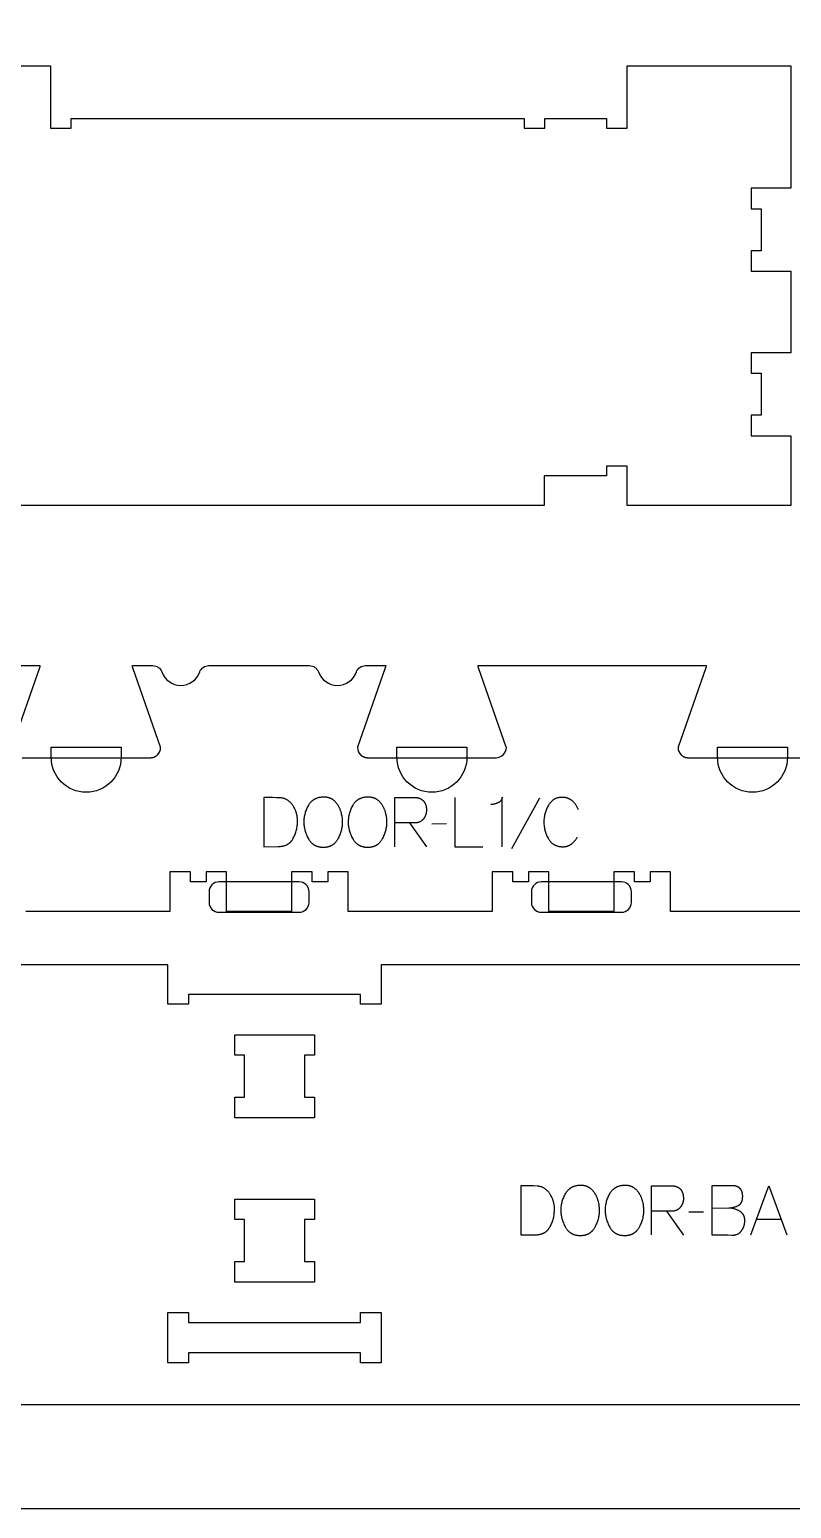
# Model space of a CAD drawing. Extents: x 0 to 4485, y 0 to 8771.
# Drawn here: x 2064 to 2527, y 3763 to 4662 of the extents above; entities that cross this region are included whole.
import ezdxf

# ---------------------------------------------------------------- set-up
doc = ezdxf.new("R2010")
doc.units = 0
for name, color, linetype in [('0_SHEET_SPRUCEPLY_2440X122', 1, 'CONTINUOUS'), ('1_ANYTOOL_1MMDEEP_LABELS_S', 2, 'CONTINUOUS'), ('3_ANYTOOL_CUTTHROUGH_INSID', 4, 'CONTINUOUS'), ('4_ANYTOOL_CUTTHROUGH_OUTSI', 5, 'CONTINUOUS'), ('5_ANYTOOL_HALF_MILL_9MM_IN', 3, 'CONTINUOUS')]:
    doc.layers.add(name, color=color, linetype=linetype)

msp = doc.modelspace()

# ---------------------------------------------------------------- linework, layer by layer
at = {"layer": '0_SHEET_SPRUCEPLY_2440X122'}
msp.add_lwpolyline([(371.7, 4982.59), (371.7, 3762.59), (2811.7, 3762.59), (2811.7, 4982.59)], close=True, dxfattribs=at)
at = {"layer": '1_ANYTOOL_1MMDEEP_LABELS_S', "color": 2}
for points in [[(2206.21, 4195.02), (2206.21, 4165.02), (2214.74, 4165.11), (2215.15, 4165.12), (2215.55, 4165.14), (2215.95, 4165.17), (2216.34, 4165.21), (2216.72, 4165.26), (2217.09, 4165.31), (2217.45, 4165.38), (2217.81, 4165.46), (2218.16, 4165.54), (2218.5, 4165.64), (2218.83, 4165.74), (2219.15, 4165.86), (2219.47, 4165.98), (2219.63, 4166.04), (2219.78, 4166.11), (2219.93, 4166.18), (2220.08, 4166.26), (2220.23, 4166.33), (2220.37, 4166.41), (2220.52, 4166.49), (2220.66, 4166.57), (2220.8, 4166.65), (2220.94, 4166.74), (2221.07, 4166.83), (2221.21, 4166.92), (2221.34, 4167.01), (2221.47, 4167.11), (2221.6, 4167.21), (2221.72, 4167.31), (2221.85, 4167.41), (2221.97, 4167.52), (2222.09, 4167.63), (2222.21, 4167.74), (2222.32, 4167.85), (2222.44, 4167.96), (2222.55, 4168.08), (2222.66, 4168.2), (2222.77, 4168.32), (2222.87, 4168.45), (2222.98, 4168.57), (2223.08, 4168.7), (2223.18, 4168.83), (2223.28, 4168.97), (2223.38, 4169.1), (2223.47, 4169.24), (2223.65, 4169.53), (2223.83, 4169.82), (2224, 4170.12), (2224.31, 4170.74), (2224.61, 4171.37), (2224.88, 4172), (2225.14, 4172.63), (2225.37, 4173.28), (2225.59, 4173.92), (2225.78, 4174.58), (2225.96, 4175.24), (2226.11, 4175.9), (2226.24, 4176.57), (2226.35, 4177.25), (2226.45, 4177.93), (2226.52, 4178.61), (2226.57, 4179.31), (2226.6, 4180.01), (2226.61, 4180.71), (2226.6, 4181.31), (2226.57, 4181.9), (2226.52, 4182.48), (2226.45, 4183.06), (2226.37, 4183.64), (2226.32, 4183.92), (2226.26, 4184.2), (2226.2, 4184.48), (2226.13, 4184.76), (2226.06, 4185.04), (2225.99, 4185.32), (2225.91, 4185.59), (2225.82, 4185.87), (2225.73, 4186.14), (2225.64, 4186.41), (2225.54, 4186.68), (2225.43, 4186.95), (2225.33, 4187.21), (2225.21, 4187.48), (2224.97, 4188), (2224.71, 4188.52), (2224.43, 4189.03), (2224.12, 4189.54), (2223.93, 4189.85), (2223.73, 4190.14), (2223.53, 4190.43), (2223.33, 4190.71), (2223.12, 4190.98), (2222.91, 4191.24), (2222.69, 4191.49), (2222.47, 4191.73), (2222.25, 4191.96), (2222.03, 4192.18), (2221.8, 4192.4), (2221.57, 4192.6), (2221.33, 4192.8), (2221.09, 4192.98), (2220.85, 4193.16), (2220.6, 4193.33), (2220.36, 4193.48), (2220.1, 4193.63), (2219.85, 4193.77), (2219.59, 4193.9), (2219.33, 4194.02), (2219.06, 4194.14), (2218.79, 4194.24), (2218.52, 4194.33), (2218.24, 4194.42), (2217.96, 4194.49), (2217.68, 4194.56), (2217.4, 4194.61), (2217.11, 4194.66), (2216.81, 4194.7), (2216.52, 4194.73), (2216.22, 4194.75), (2213.78, 4194.85), (2211.3, 4194.93), (2208.78, 4194.99)], [(2242.68, 4195.37), (2243.05, 4195.36), (2243.42, 4195.34), (2243.77, 4195.32), (2244.13, 4195.28), (2244.3, 4195.25), (2244.47, 4195.22), (2244.64, 4195.19), (2244.8, 4195.16), (2244.97, 4195.12), (2245.13, 4195.08), (2245.3, 4195.04), (2245.46, 4195), (2245.61, 4194.95), (2245.77, 4194.9), (2245.93, 4194.85), (2246.08, 4194.79), (2246.23, 4194.73), (2246.38, 4194.67), (2246.53, 4194.6), (2246.68, 4194.54), (2246.82, 4194.47), (2246.96, 4194.39), (2247.1, 4194.32), (2247.24, 4194.24), (2247.38, 4194.15), (2247.52, 4194.07), (2247.65, 4193.98), (2247.78, 4193.89), (2248.04, 4193.7), (2248.29, 4193.51), (2248.54, 4193.31), (2248.78, 4193.1), (2249.02, 4192.89), (2249.25, 4192.67), (2249.48, 4192.44), (2249.69, 4192.21), (2249.91, 4191.98), (2250.11, 4191.73), (2250.31, 4191.48), (2250.51, 4191.23), (2250.7, 4190.96), (2250.88, 4190.69), (2251.06, 4190.42), (2251.23, 4190.14), (2251.4, 4189.85), (2251.56, 4189.56), (2251.71, 4189.27), (2251.86, 4188.97), (2252, 4188.67), (2252.14, 4188.37), (2252.27, 4188.06), (2252.4, 4187.75), (2252.52, 4187.43), (2252.63, 4187.12), (2252.74, 4186.79), (2252.85, 4186.47), (2252.94, 4186.14), (2253.04, 4185.8), (2253.12, 4185.47), (2253.2, 4185.12), (2253.35, 4184.44), (2253.47, 4183.77), (2253.58, 4183.1), (2253.67, 4182.44), (2253.74, 4181.78), (2253.79, 4181.13), (2253.81, 4180.49), (2253.82, 4179.85), (2253.81, 4179.22), (2253.78, 4178.58), (2253.73, 4177.94), (2253.65, 4177.3), (2253.55, 4176.67), (2253.44, 4176.03), (2253.3, 4175.39), (2253.13, 4174.75), (2252.95, 4174.12), (2252.74, 4173.48), (2252.52, 4172.84), (2252.27, 4172.2), (2252, 4171.57), (2251.71, 4170.93), (2251.39, 4170.29), (2251.06, 4169.65), (2250.88, 4169.34), (2250.7, 4169.04), (2250.51, 4168.74), (2250.32, 4168.46), (2250.12, 4168.18), (2249.91, 4167.92), (2249.7, 4167.67), (2249.48, 4167.42), (2249.37, 4167.3), (2249.25, 4167.19), (2249.14, 4167.07), (2249.02, 4166.96), (2248.9, 4166.86), (2248.78, 4166.75), (2248.66, 4166.65), (2248.54, 4166.55), (2248.41, 4166.45), (2248.29, 4166.35), (2248.16, 4166.26), (2248.03, 4166.17), (2247.9, 4166.08), (2247.77, 4165.99), (2247.63, 4165.91), (2247.5, 4165.83), (2247.36, 4165.75), (2247.22, 4165.67), (2247.08, 4165.6), (2246.94, 4165.53), (2246.8, 4165.46), (2246.65, 4165.4), (2246.51, 4165.33), (2246.36, 4165.27), (2246.21, 4165.21), (2246.06, 4165.16), (2245.9, 4165.1), (2245.75, 4165.05), (2245.44, 4164.96), (2245.12, 4164.87), (2244.79, 4164.8), (2244.46, 4164.73), (2244.12, 4164.68), (2243.78, 4164.63), (2243.43, 4164.6), (2243.07, 4164.57), (2242.71, 4164.56), (2242.34, 4164.55), (2241.96, 4164.56), (2241.58, 4164.57), (2241.21, 4164.6), (2240.85, 4164.63), (2240.49, 4164.68), (2240.14, 4164.74), (2239.8, 4164.8), (2239.47, 4164.88), (2239.14, 4164.96), (2238.81, 4165.06), (2238.66, 4165.11), (2238.5, 4165.17), (2238.34, 4165.22), (2238.19, 4165.28), (2238.04, 4165.34), (2237.89, 4165.41), (2237.74, 4165.48), (2237.59, 4165.55), (2237.45, 4165.62), (2237.3, 4165.69), (2237.16, 4165.77), (2237.02, 4165.85), (2236.88, 4165.93), (2236.74, 4166.02), (2236.61, 4166.1), (2236.47, 4166.19), (2236.34, 4166.29), (2236.21, 4166.38), (2236.08, 4166.48), (2235.96, 4166.58), (2235.83, 4166.68), (2235.71, 4166.79), (2235.58, 4166.89), (2235.46, 4167), (2235.34, 4167.12), (2235.23, 4167.23), (2235.11, 4167.35), (2235, 4167.47), (2234.89, 4167.59), (2234.78, 4167.72), (2234.56, 4167.98), (2234.35, 4168.25), (2234.15, 4168.52), (2233.95, 4168.81), (2233.76, 4169.11), (2233.58, 4169.42), (2233.4, 4169.74), (2233.07, 4170.39), (2232.75, 4171.04), (2232.46, 4171.69), (2232.19, 4172.33), (2231.94, 4172.98), (2231.72, 4173.63), (2231.51, 4174.28), (2231.33, 4174.94), (2231.17, 4175.59), (2231.03, 4176.24), (2230.91, 4176.89), (2230.81, 4177.54), (2230.74, 4178.19), (2230.68, 4178.85), (2230.65, 4179.5), (2230.64, 4180.15), (2230.65, 4180.85), (2230.68, 4181.53), (2230.74, 4182.22), (2230.82, 4182.89), (2230.92, 4183.56), (2231.05, 4184.23), (2231.19, 4184.89), (2231.36, 4185.54), (2231.55, 4186.18), (2231.77, 4186.82), (2232.01, 4187.46), (2232.27, 4188.09), (2232.55, 4188.71), (2232.85, 4189.33), (2233.18, 4189.94), (2233.53, 4190.55), (2233.72, 4190.84), (2233.91, 4191.13), (2234.1, 4191.41), (2234.31, 4191.68), (2234.52, 4191.94), (2234.73, 4192.18), (2234.96, 4192.43), (2235.19, 4192.66), (2235.31, 4192.77), (2235.42, 4192.88), (2235.55, 4192.98), (2235.67, 4193.09), (2235.79, 4193.19), (2235.92, 4193.29), (2236.05, 4193.39), (2236.17, 4193.48), (2236.3, 4193.58), (2236.44, 4193.67), (2236.57, 4193.76), (2236.71, 4193.84), (2236.84, 4193.93), (2236.98, 4194.01), (2237.12, 4194.09), (2237.27, 4194.16), (2237.41, 4194.24), (2237.55, 4194.31), (2237.85, 4194.44), (2238.15, 4194.57), (2238.46, 4194.69), (2238.78, 4194.8), (2239.1, 4194.9), (2239.43, 4194.99), (2239.76, 4195.07), (2240.1, 4195.14), (2240.45, 4195.2), (2240.81, 4195.25), (2241.17, 4195.29), (2241.54, 4195.33), (2241.91, 4195.35), (2242.29, 4195.36)], [(2269.64, 4195.37), (2270.01, 4195.36), (2270.37, 4195.34), (2270.73, 4195.32), (2271.08, 4195.28), (2271.25, 4195.25), (2271.43, 4195.22), (2271.59, 4195.19), (2271.76, 4195.16), (2271.93, 4195.12), (2272.09, 4195.08), (2272.25, 4195.04), (2272.41, 4195), (2272.57, 4194.95), (2272.73, 4194.9), (2272.88, 4194.85), (2273.04, 4194.79), (2273.19, 4194.73), (2273.34, 4194.67), (2273.49, 4194.6), (2273.63, 4194.54), (2273.78, 4194.47), (2273.92, 4194.39), (2274.06, 4194.32), (2274.2, 4194.24), (2274.34, 4194.15), (2274.47, 4194.07), (2274.61, 4193.98), (2274.74, 4193.89), (2275, 4193.7), (2275.25, 4193.51), (2275.5, 4193.31), (2275.74, 4193.1), (2275.98, 4192.89), (2276.21, 4192.67), (2276.43, 4192.44), (2276.65, 4192.21), (2276.86, 4191.98), (2277.07, 4191.73), (2277.27, 4191.48), (2277.47, 4191.23), (2277.66, 4190.96), (2277.84, 4190.69), (2278.02, 4190.42), (2278.19, 4190.14), (2278.35, 4189.85), (2278.51, 4189.56), (2278.67, 4189.27), (2278.82, 4188.97), (2278.96, 4188.67), (2279.1, 4188.37), (2279.23, 4188.06), (2279.36, 4187.75), (2279.48, 4187.43), (2279.59, 4187.12), (2279.7, 4186.79), (2279.8, 4186.47), (2279.9, 4186.14), (2279.99, 4185.8), (2280.08, 4185.47), (2280.16, 4185.12), (2280.31, 4184.44), (2280.43, 4183.77), (2280.54, 4183.1), (2280.63, 4182.44), (2280.69, 4181.78), (2280.74, 4181.13), (2280.77, 4180.49), (2280.78, 4179.85), (2280.77, 4179.22), (2280.74, 4178.58), (2280.68, 4177.94), (2280.61, 4177.3), (2280.51, 4176.67), (2280.39, 4176.03), (2280.25, 4175.39), (2280.09, 4174.75), (2279.91, 4174.12), (2279.7, 4173.48), (2279.47, 4172.84), (2279.23, 4172.2), (2278.96, 4171.57), (2278.66, 4170.93), (2278.35, 4170.29), (2278.02, 4169.65), (2277.84, 4169.34), (2277.66, 4169.04), (2277.47, 4168.74), (2277.28, 4168.46), (2277.08, 4168.18), (2276.87, 4167.92), (2276.65, 4167.67), (2276.44, 4167.42), (2276.32, 4167.3), (2276.21, 4167.19), (2276.09, 4167.07), (2275.98, 4166.96), (2275.86, 4166.86), (2275.74, 4166.75), (2275.62, 4166.65), (2275.49, 4166.55), (2275.37, 4166.45), (2275.24, 4166.35), (2275.12, 4166.26), (2274.99, 4166.17), (2274.86, 4166.08), (2274.72, 4165.99), (2274.59, 4165.91), (2274.45, 4165.83), (2274.32, 4165.75), (2274.18, 4165.67), (2274.04, 4165.6), (2273.9, 4165.53), (2273.75, 4165.46), (2273.61, 4165.4), (2273.46, 4165.33), (2273.31, 4165.27), (2273.16, 4165.21), (2273.01, 4165.16), (2272.86, 4165.1), (2272.71, 4165.05), (2272.39, 4164.96), (2272.07, 4164.87), (2271.75, 4164.8), (2271.42, 4164.73), (2271.08, 4164.68), (2270.73, 4164.63), (2270.38, 4164.6), (2270.03, 4164.57), (2269.66, 4164.56), (2269.3, 4164.55), (2268.91, 4164.56), (2268.54, 4164.57), (2268.17, 4164.6), (2267.81, 4164.63), (2267.45, 4164.68), (2267.1, 4164.74), (2266.76, 4164.8), (2266.42, 4164.88), (2266.09, 4164.96), (2265.77, 4165.06), (2265.61, 4165.11), (2265.46, 4165.17), (2265.3, 4165.22), (2265.15, 4165.28), (2264.99, 4165.34), (2264.84, 4165.41), (2264.69, 4165.48), (2264.55, 4165.55), (2264.4, 4165.62), (2264.26, 4165.69), (2264.12, 4165.77), (2263.98, 4165.85), (2263.84, 4165.93), (2263.7, 4166.02), (2263.56, 4166.1), (2263.43, 4166.19), (2263.3, 4166.29), (2263.17, 4166.38), (2263.04, 4166.48), (2262.91, 4166.58), (2262.79, 4166.68), (2262.66, 4166.79), (2262.54, 4166.89), (2262.42, 4167), (2262.3, 4167.12), (2262.18, 4167.23), (2262.07, 4167.35), (2261.95, 4167.47), (2261.84, 4167.59), (2261.73, 4167.72), (2261.52, 4167.98), (2261.31, 4168.25), (2261.1, 4168.52), (2260.91, 4168.81), (2260.72, 4169.11), (2260.54, 4169.42), (2260.36, 4169.74), (2260.03, 4170.39), (2259.71, 4171.04), (2259.42, 4171.69), (2259.15, 4172.33), (2258.9, 4172.98), (2258.68, 4173.63), (2258.47, 4174.28), (2258.29, 4174.94), (2258.12, 4175.59), (2257.98, 4176.24), (2257.87, 4176.89), (2257.77, 4177.54), (2257.69, 4178.19), (2257.64, 4178.85), (2257.61, 4179.5), (2257.6, 4180.15), (2257.61, 4180.85), (2257.64, 4181.53), (2257.7, 4182.22), (2257.78, 4182.89), (2257.88, 4183.56), (2258, 4184.23), (2258.15, 4184.89), (2258.32, 4185.54), (2258.51, 4186.18), (2258.73, 4186.82), (2258.96, 4187.46), (2259.22, 4188.09), (2259.51, 4188.71), (2259.81, 4189.33), (2260.14, 4189.94), (2260.49, 4190.55), (2260.67, 4190.84), (2260.86, 4191.13), (2261.06, 4191.41), (2261.26, 4191.68), (2261.47, 4191.94), (2261.69, 4192.18), (2261.92, 4192.43), (2262.15, 4192.66), (2262.26, 4192.77), (2262.38, 4192.88), (2262.5, 4192.98), (2262.63, 4193.09), (2262.75, 4193.19), (2262.87, 4193.29), (2263, 4193.39), (2263.13, 4193.48), (2263.26, 4193.58), (2263.39, 4193.67), (2263.53, 4193.76), (2263.66, 4193.84), (2263.8, 4193.93), (2263.94, 4194.01), (2264.08, 4194.09), (2264.22, 4194.16), (2264.37, 4194.24), (2264.51, 4194.31), (2264.81, 4194.44), (2265.11, 4194.57), (2265.42, 4194.69), (2265.73, 4194.8), (2266.06, 4194.9), (2266.38, 4194.99), (2266.72, 4195.07), (2267.06, 4195.14), (2267.41, 4195.2), (2267.77, 4195.25), (2268.13, 4195.29), (2268.49, 4195.33), (2268.87, 4195.35), (2269.25, 4195.36)], [(2362.44, 3958.88), (2362.44, 3928.88), (2370.96, 3928.96), (2371.38, 3928.97), (2371.78, 3928.99), (2372.17, 3929.02), (2372.56, 3929.06), (2372.94, 3929.11), (2373.31, 3929.16), (2373.68, 3929.23), (2374.03, 3929.31), (2374.38, 3929.39), (2374.72, 3929.49), (2375.06, 3929.59), (2375.38, 3929.71), (2375.7, 3929.83), (2375.85, 3929.9), (2376.01, 3929.96), (2376.16, 3930.03), (2376.31, 3930.11), (2376.45, 3930.18), (2376.6, 3930.26), (2376.74, 3930.34), (2376.89, 3930.42), (2377.03, 3930.5), (2377.16, 3930.59), (2377.3, 3930.68), (2377.43, 3930.77), (2377.56, 3930.87), (2377.69, 3930.96), (2377.82, 3931.06), (2377.95, 3931.16), (2378.07, 3931.26), (2378.19, 3931.37), (2378.31, 3931.48), (2378.43, 3931.59), (2378.55, 3931.7), (2378.66, 3931.81), (2378.77, 3931.93), (2378.88, 3932.05), (2378.99, 3932.17), (2379.1, 3932.3), (2379.2, 3932.43), (2379.31, 3932.55), (2379.41, 3932.69), (2379.5, 3932.82), (2379.6, 3932.96), (2379.7, 3933.09), (2379.88, 3933.38), (2380.05, 3933.67), (2380.22, 3933.98), (2380.54, 3934.6), (2380.83, 3935.22), (2381.11, 3935.85), (2381.37, 3936.49), (2381.6, 3937.13), (2381.81, 3937.78), (2382.01, 3938.43), (2382.18, 3939.09), (2382.34, 3939.75), (2382.47, 3940.42), (2382.58, 3941.1), (2382.67, 3941.78), (2382.74, 3942.47), (2382.79, 3943.16), (2382.83, 3943.86), (2382.84, 3944.56), (2382.83, 3945.16), (2382.8, 3945.75), (2382.75, 3946.34), (2382.68, 3946.91), (2382.59, 3947.49), (2382.54, 3947.77), (2382.49, 3948.05), (2382.43, 3948.33), (2382.36, 3948.61), (2382.29, 3948.89), (2382.21, 3949.17), (2382.13, 3949.44), (2382.05, 3949.72), (2381.96, 3949.99), (2381.86, 3950.26), (2381.77, 3950.53), (2381.66, 3950.8), (2381.55, 3951.06), (2381.44, 3951.33), (2381.19, 3951.85), (2380.93, 3952.37), (2380.65, 3952.88), (2380.35, 3953.39), (2380.16, 3953.7), (2379.96, 3953.99), (2379.76, 3954.28), (2379.55, 3954.56), (2379.34, 3954.83), (2379.13, 3955.09), (2378.92, 3955.34), (2378.7, 3955.58), (2378.48, 3955.81), (2378.25, 3956.04), (2378.02, 3956.25), (2377.79, 3956.45), (2377.56, 3956.65), (2377.32, 3956.83), (2377.08, 3957.01), (2376.83, 3957.18), (2376.58, 3957.34), (2376.33, 3957.49), (2376.07, 3957.62), (2375.81, 3957.76), (2375.55, 3957.88), (2375.29, 3957.99), (2375.02, 3958.09), (2374.75, 3958.18), (2374.47, 3958.27), (2374.19, 3958.34), (2373.91, 3958.41), (2373.62, 3958.46), (2373.33, 3958.51), (2373.04, 3958.55), (2372.74, 3958.58), (2372.44, 3958.6), (2370.01, 3958.7), (2367.53, 3958.79), (2365.01, 3958.84)], [(2398.91, 3959.22), (2399.28, 3959.21), (2399.64, 3959.2), (2400, 3959.17), (2400.35, 3959.13), (2400.52, 3959.1), (2400.69, 3959.07), (2400.86, 3959.04), (2401.03, 3959.01), (2401.2, 3958.98), (2401.36, 3958.94), (2401.52, 3958.89), (2401.68, 3958.85), (2401.84, 3958.8), (2402, 3958.75), (2402.15, 3958.7), (2402.31, 3958.64), (2402.46, 3958.58), (2402.61, 3958.52), (2402.75, 3958.46), (2402.9, 3958.39), (2403.05, 3958.32), (2403.19, 3958.24), (2403.33, 3958.17), (2403.47, 3958.09), (2403.61, 3958.01), (2403.74, 3957.92), (2403.88, 3957.83), (2404.01, 3957.74), (2404.27, 3957.55), (2404.52, 3957.36), (2404.77, 3957.16), (2405.01, 3956.95), (2405.25, 3956.74), (2405.48, 3956.52), (2405.7, 3956.3), (2405.92, 3956.06), (2406.13, 3955.83), (2406.34, 3955.58), (2406.54, 3955.33), (2406.74, 3955.08), (2406.92, 3954.81), (2407.11, 3954.55), (2407.29, 3954.27), (2407.46, 3953.99), (2407.62, 3953.71), (2407.78, 3953.42), (2407.94, 3953.12), (2408.09, 3952.83), (2408.23, 3952.53), (2408.37, 3952.22), (2408.5, 3951.91), (2408.63, 3951.6), (2408.75, 3951.29), (2408.86, 3950.97), (2408.97, 3950.64), (2409.07, 3950.32), (2409.17, 3949.99), (2409.26, 3949.65), (2409.35, 3949.32), (2409.43, 3948.98), (2409.57, 3948.29), (2409.7, 3947.62), (2409.81, 3946.95), (2409.89, 3946.29), (2409.96, 3945.63), (2410.01, 3944.98), (2410.04, 3944.34), (2410.05, 3943.71), (2410.04, 3943.07), (2410.01, 3942.43), (2409.95, 3941.79), (2409.88, 3941.16), (2409.78, 3940.52), (2409.66, 3939.88), (2409.52, 3939.24), (2409.36, 3938.61), (2409.18, 3937.97), (2408.97, 3937.33), (2408.74, 3936.69), (2408.5, 3936.06), (2408.23, 3935.42), (2407.93, 3934.78), (2407.62, 3934.14), (2407.29, 3933.51), (2407.11, 3933.19), (2406.93, 3932.89), (2406.74, 3932.59), (2406.54, 3932.31), (2406.34, 3932.04), (2406.14, 3931.77), (2405.92, 3931.52), (2405.7, 3931.27), (2405.59, 3931.16), (2405.48, 3931.04), (2405.36, 3930.93), (2405.25, 3930.82), (2405.13, 3930.71), (2405.01, 3930.6), (2404.89, 3930.5), (2404.76, 3930.4), (2404.64, 3930.3), (2404.51, 3930.2), (2404.39, 3930.11), (2404.26, 3930.02), (2404.13, 3929.93), (2403.99, 3929.84), (2403.86, 3929.76), (2403.72, 3929.68), (2403.59, 3929.6), (2403.45, 3929.53), (2403.31, 3929.45), (2403.17, 3929.38), (2403.02, 3929.31), (2402.88, 3929.25), (2402.73, 3929.18), (2402.58, 3929.12), (2402.43, 3929.06), (2402.28, 3929.01), (2402.13, 3928.95), (2401.98, 3928.9), (2401.66, 3928.81), (2401.34, 3928.72), (2401.02, 3928.65), (2400.69, 3928.58), (2400.35, 3928.53), (2400, 3928.48), (2399.65, 3928.45), (2399.3, 3928.42), (2398.93, 3928.41), (2398.56, 3928.41), (2398.18, 3928.41), (2397.81, 3928.43), (2397.44, 3928.45), (2397.07, 3928.49), (2396.72, 3928.53), (2396.37, 3928.59), (2396.03, 3928.65), (2395.69, 3928.73), (2395.36, 3928.82), (2395.04, 3928.91), (2394.88, 3928.96), (2394.72, 3929.02), (2394.57, 3929.07), (2394.41, 3929.13), (2394.26, 3929.2), (2394.11, 3929.26), (2393.96, 3929.33), (2393.82, 3929.4), (2393.67, 3929.47), (2393.53, 3929.54), (2393.39, 3929.62), (2393.24, 3929.7), (2393.11, 3929.78), (2392.97, 3929.87), (2392.83, 3929.96), (2392.7, 3930.05), (2392.57, 3930.14), (2392.44, 3930.23), (2392.31, 3930.33), (2392.18, 3930.43), (2392.06, 3930.53), (2391.93, 3930.64), (2391.81, 3930.75), (2391.69, 3930.86), (2391.57, 3930.97), (2391.45, 3931.08), (2391.34, 3931.2), (2391.22, 3931.32), (2391.11, 3931.44), (2391, 3931.57), (2390.79, 3931.83), (2390.58, 3932.1), (2390.37, 3932.38), (2390.18, 3932.66), (2389.99, 3932.96), (2389.8, 3933.27), (2389.63, 3933.59), (2389.29, 3934.24), (2388.98, 3934.89), (2388.69, 3935.54), (2388.42, 3936.19), (2388.17, 3936.84), (2387.94, 3937.49), (2387.74, 3938.14), (2387.56, 3938.79), (2387.39, 3939.44), (2387.25, 3940.09), (2387.13, 3940.74), (2387.04, 3941.39), (2386.96, 3942.05), (2386.91, 3942.7), (2386.88, 3943.35), (2386.86, 3944.01), (2386.88, 3944.7), (2386.91, 3945.39), (2386.97, 3946.07), (2387.05, 3946.74), (2387.15, 3947.41), (2387.27, 3948.08), (2387.42, 3948.74), (2387.59, 3949.39), (2387.78, 3950.04), (2387.99, 3950.68), (2388.23, 3951.31), (2388.49, 3951.94), (2388.77, 3952.56), (2389.08, 3953.18), (2389.41, 3953.79), (2389.76, 3954.4), (2389.94, 3954.69), (2390.13, 3954.98), (2390.33, 3955.26), (2390.53, 3955.53), (2390.74, 3955.79), (2390.96, 3956.04), (2391.18, 3956.28), (2391.41, 3956.51), (2391.53, 3956.62), (2391.65, 3956.73), (2391.77, 3956.84), (2391.89, 3956.94), (2392.02, 3957.04), (2392.14, 3957.14), (2392.27, 3957.24), (2392.4, 3957.34), (2392.53, 3957.43), (2392.66, 3957.52), (2392.8, 3957.61), (2392.93, 3957.69), (2393.07, 3957.78), (2393.21, 3957.86), (2393.35, 3957.94), (2393.49, 3958.01), (2393.63, 3958.09), (2393.78, 3958.16), (2394.08, 3958.3), (2394.38, 3958.42), (2394.69, 3958.54), (2395, 3958.65), (2395.33, 3958.75), (2395.65, 3958.84), (2395.99, 3958.92), (2396.33, 3958.99), (2396.68, 3959.05), (2397.03, 3959.1), (2397.4, 3959.14), (2397.76, 3959.18), (2398.14, 3959.2), (2398.52, 3959.21)], [(2425.86, 3959.22), (2426.24, 3959.21), (2426.6, 3959.2), (2426.96, 3959.17), (2427.31, 3959.13), (2427.48, 3959.1), (2427.65, 3959.07), (2427.82, 3959.04), (2427.99, 3959.01), (2428.15, 3958.98), (2428.32, 3958.94), (2428.48, 3958.89), (2428.64, 3958.85), (2428.8, 3958.8), (2428.95, 3958.75), (2429.11, 3958.7), (2429.26, 3958.64), (2429.41, 3958.58), (2429.56, 3958.52), (2429.71, 3958.46), (2429.86, 3958.39), (2430, 3958.32), (2430.15, 3958.24), (2430.29, 3958.17), (2430.43, 3958.09), (2430.56, 3958.01), (2430.7, 3957.92), (2430.83, 3957.83), (2430.96, 3957.74), (2431.22, 3957.55), (2431.48, 3957.36), (2431.73, 3957.16), (2431.97, 3956.95), (2432.2, 3956.74), (2432.43, 3956.52), (2432.66, 3956.3), (2432.88, 3956.06), (2433.09, 3955.83), (2433.3, 3955.58), (2433.5, 3955.33), (2433.69, 3955.08), (2433.88, 3954.81), (2434.07, 3954.55), (2434.24, 3954.27), (2434.41, 3953.99), (2434.58, 3953.71), (2434.74, 3953.42), (2434.89, 3953.12), (2435.04, 3952.83), (2435.19, 3952.53), (2435.32, 3952.22), (2435.46, 3951.91), (2435.58, 3951.6), (2435.7, 3951.29), (2435.82, 3950.97), (2435.93, 3950.64), (2436.03, 3950.32), (2436.13, 3949.99), (2436.22, 3949.65), (2436.31, 3949.32), (2436.39, 3948.98), (2436.53, 3948.29), (2436.66, 3947.62), (2436.76, 3946.95), (2436.85, 3946.29), (2436.92, 3945.63), (2436.97, 3944.98), (2437, 3944.34), (2437.01, 3943.71), (2437, 3943.07), (2436.96, 3942.43), (2436.91, 3941.79), (2436.83, 3941.16), (2436.74, 3940.52), (2436.62, 3939.88), (2436.48, 3939.24), (2436.32, 3938.61), (2436.13, 3937.97), (2435.93, 3937.33), (2435.7, 3936.69), (2435.45, 3936.06), (2435.18, 3935.42), (2434.89, 3934.78), (2434.58, 3934.14), (2434.24, 3933.51), (2434.07, 3933.19), (2433.88, 3932.89), (2433.7, 3932.59), (2433.5, 3932.31), (2433.3, 3932.04), (2433.09, 3931.77), (2432.88, 3931.52), (2432.66, 3931.27), (2432.55, 3931.16), (2432.44, 3931.04), (2432.32, 3930.93), (2432.2, 3930.82), (2432.09, 3930.71), (2431.97, 3930.6), (2431.84, 3930.5), (2431.72, 3930.4), (2431.6, 3930.3), (2431.47, 3930.2), (2431.34, 3930.11), (2431.21, 3930.02), (2431.08, 3929.93), (2430.95, 3929.84), (2430.82, 3929.76), (2430.68, 3929.68), (2430.54, 3929.6), (2430.4, 3929.53), (2430.26, 3929.45), (2430.12, 3929.38), (2429.98, 3929.31), (2429.83, 3929.25), (2429.69, 3929.18), (2429.54, 3929.12), (2429.39, 3929.06), (2429.24, 3929.01), (2429.09, 3928.95), (2428.93, 3928.9), (2428.62, 3928.81), (2428.3, 3928.72), (2427.97, 3928.65), (2427.64, 3928.58), (2427.31, 3928.53), (2426.96, 3928.48), (2426.61, 3928.45), (2426.25, 3928.42), (2425.89, 3928.41), (2425.52, 3928.41), (2425.14, 3928.41), (2424.76, 3928.43), (2424.39, 3928.45), (2424.03, 3928.49), (2423.68, 3928.53), (2423.33, 3928.59), (2422.98, 3928.65), (2422.65, 3928.73), (2422.32, 3928.82), (2422, 3928.91), (2421.84, 3928.96), (2421.68, 3929.02), (2421.53, 3929.07), (2421.37, 3929.13), (2421.22, 3929.2), (2421.07, 3929.26), (2420.92, 3929.33), (2420.77, 3929.4), (2420.63, 3929.47), (2420.48, 3929.54), (2420.34, 3929.62), (2420.2, 3929.7), (2420.06, 3929.78), (2419.93, 3929.87), (2419.79, 3929.96), (2419.66, 3930.05), (2419.52, 3930.14), (2419.39, 3930.23), (2419.27, 3930.33), (2419.14, 3930.43), (2419.01, 3930.53), (2418.89, 3930.64), (2418.77, 3930.75), (2418.65, 3930.86), (2418.53, 3930.97), (2418.41, 3931.08), (2418.29, 3931.2), (2418.18, 3931.32), (2418.07, 3931.44), (2417.96, 3931.57), (2417.74, 3931.83), (2417.53, 3932.1), (2417.33, 3932.38), (2417.13, 3932.66), (2416.94, 3932.96), (2416.76, 3933.27), (2416.59, 3933.59), (2416.25, 3934.24), (2415.94, 3934.89), (2415.65, 3935.54), (2415.38, 3936.19), (2415.13, 3936.84), (2414.9, 3937.49), (2414.7, 3938.14), (2414.51, 3938.79), (2414.35, 3939.44), (2414.21, 3940.09), (2414.09, 3940.74), (2413.99, 3941.39), (2413.92, 3942.05), (2413.86, 3942.7), (2413.83, 3943.35), (2413.82, 3944.01), (2413.83, 3944.7), (2413.87, 3945.39), (2413.92, 3946.07), (2414, 3946.74), (2414.1, 3947.41), (2414.23, 3948.08), (2414.38, 3948.74), (2414.54, 3949.39), (2414.74, 3950.04), (2414.95, 3950.68), (2415.19, 3951.31), (2415.45, 3951.94), (2415.73, 3952.56), (2416.04, 3953.18), (2416.36, 3953.79), (2416.71, 3954.4), (2416.9, 3954.69), (2417.09, 3954.98), (2417.29, 3955.26), (2417.49, 3955.53), (2417.7, 3955.79), (2417.92, 3956.04), (2418.14, 3956.28), (2418.37, 3956.51), (2418.49, 3956.62), (2418.61, 3956.73), (2418.73, 3956.84), (2418.85, 3956.94), (2418.97, 3957.04), (2419.1, 3957.14), (2419.23, 3957.24), (2419.36, 3957.34), (2419.49, 3957.43), (2419.62, 3957.52), (2419.75, 3957.61), (2419.89, 3957.69), (2420.03, 3957.78), (2420.17, 3957.86), (2420.31, 3957.94), (2420.45, 3958.01), (2420.59, 3958.09), (2420.74, 3958.16), (2421.03, 3958.3), (2421.34, 3958.42), (2421.64, 3958.54), (2421.96, 3958.65), (2422.28, 3958.75), (2422.61, 3958.84), (2422.95, 3958.92), (2423.29, 3958.99), (2423.64, 3959.05), (2423.99, 3959.1), (2424.35, 3959.14), (2424.72, 3959.18), (2425.1, 3959.2), (2425.48, 3959.21)]]:
    msp.add_lwpolyline(points, close=True, dxfattribs=at)
for points in [[(2285.67, 4165.02), (2285.67, 4195.02), (2297.02, 4195.02), (2297.51, 4195.02), (2297.99, 4194.99), (2298.22, 4194.98), (2298.45, 4194.96), (2298.67, 4194.93), (2298.89, 4194.9), (2299.11, 4194.87), (2299.32, 4194.83), (2299.53, 4194.79), (2299.73, 4194.75), (2299.93, 4194.7), (2300.13, 4194.65), (2300.32, 4194.59), (2300.51, 4194.53), (2300.7, 4194.47), (2300.88, 4194.4), (2301.05, 4194.33), (2301.23, 4194.26), (2301.4, 4194.18), (2301.56, 4194.1), (2301.72, 4194.01), (2301.88, 4193.92), (2302.04, 4193.83), (2302.19, 4193.73), (2302.33, 4193.63), (2302.47, 4193.52), (2302.61, 4193.41), (2302.75, 4193.3), (2302.88, 4193.18), (2303, 4193.06), (2303.13, 4192.94), (2303.24, 4192.81), (2303.36, 4192.68), (2303.47, 4192.54), (2303.58, 4192.4), (2303.68, 4192.26), (2303.78, 4192.11), (2303.87, 4191.96), (2303.97, 4191.81), (2304.05, 4191.65), (2304.14, 4191.48), (2304.22, 4191.32), (2304.29, 4191.15), (2304.37, 4190.97), (2304.43, 4190.8), (2304.5, 4190.61), (2304.56, 4190.43), (2304.61, 4190.24), (2304.67, 4190.04), (2304.72, 4189.85), (2304.76, 4189.65), (2304.8, 4189.44), (2304.84, 4189.23), (2304.87, 4189.02), (2304.9, 4188.8), (2304.93, 4188.58), (2304.95, 4188.36), (2304.96, 4188.13), (2304.99, 4187.66), (2305, 4187.18), (2304.99, 4187.01), (2304.99, 4186.83), (2304.98, 4186.66), (2304.97, 4186.48), (2304.95, 4186.31), (2304.93, 4186.14), (2304.91, 4185.97), (2304.88, 4185.8), (2304.85, 4185.63), (2304.82, 4185.46), (2304.79, 4185.29), (2304.75, 4185.13), (2304.7, 4184.96), (2304.66, 4184.8), (2304.6, 4184.63), (2304.55, 4184.47), (2304.49, 4184.31), (2304.43, 4184.15), (2304.37, 4183.99), (2304.3, 4183.83), (2304.23, 4183.67), (2304.15, 4183.52), (2304.08, 4183.36), (2304, 4183.2), (2303.91, 4183.05), (2303.82, 4182.9), (2303.73, 4182.74), (2303.63, 4182.59), (2303.53, 4182.44), (2303.43, 4182.29), (2303.33, 4182.14), (2303.22, 4182), (2303.1, 4181.85), (2302.99, 4181.71), (2302.87, 4181.57), (2302.75, 4181.44), (2302.63, 4181.32), (2302.51, 4181.19), (2302.38, 4181.07), (2302.25, 4180.96), (2302.12, 4180.85), (2301.99, 4180.75), (2301.85, 4180.64), (2301.71, 4180.55), (2301.57, 4180.46), (2301.43, 4180.37), (2301.28, 4180.29), (2301.13, 4180.21), (2300.98, 4180.13), (2300.83, 4180.06), (2300.67, 4180), (2300.52, 4179.94), (2300.36, 4179.88), (2300.19, 4179.83), (2300.03, 4179.78), (2299.86, 4179.74), (2299.69, 4179.7), (2299.52, 4179.67), (2299.35, 4179.64), (2299.17, 4179.61), (2298.99, 4179.59), (2298.81, 4179.57), (2298.62, 4179.56), (2296.7, 4179.49), (2294.67, 4179.47), (2285.71, 4179.47)], [(2322.27, 4195.02), (2322.27, 4165.02), (2339.37, 4165.02)], [(2351.07, 4165.02), (2351.07, 4195.07), (2351.05, 4194.92), (2351.02, 4194.77), (2350.99, 4194.62), (2350.96, 4194.48), (2350.92, 4194.34), (2350.88, 4194.2), (2350.84, 4194.07), (2350.79, 4193.94), (2350.74, 4193.81), (2350.68, 4193.69), (2350.65, 4193.62), (2350.62, 4193.56), (2350.59, 4193.5), (2350.56, 4193.44), (2350.53, 4193.38), (2350.49, 4193.33), (2350.46, 4193.27), (2350.42, 4193.21), (2350.38, 4193.16), (2350.34, 4193.1), (2350.3, 4193.05), (2350.26, 4192.99), (2350.22, 4192.94), (2350.18, 4192.89), (2350.14, 4192.84), (2350.09, 4192.79), (2350.05, 4192.74), (2350, 4192.69), (2349.95, 4192.64), (2349.91, 4192.59), (2349.86, 4192.54), (2349.81, 4192.5), (2349.7, 4192.41), (2349.6, 4192.32), (2349.48, 4192.24), (2349.37, 4192.15), (2349.25, 4192.07), (2349.13, 4192), (2349, 4191.92), (2348.87, 4191.85), (2348.73, 4191.79), (2348.6, 4191.72), (2348.45, 4191.66), (2348.16, 4191.54), (2347.88, 4191.43), (2347.59, 4191.33), (2347.31, 4191.24), (2347.03, 4191.15), (2346.75, 4191.07), (2346.48, 4191), (2346.2, 4190.94), (2345.93, 4190.88), (2345.66, 4190.83), (2345.39, 4190.79), (2345.13, 4190.76), (2344.86, 4190.73), (2344.6, 4190.71), (2344.34, 4190.7), (2344.08, 4190.7)], [(2373.78, 4194.55), (2356.6, 4163.78)], [(2397.4, 4187.52), (2397.24, 4187.93), (2397.07, 4188.32), (2396.89, 4188.71), (2396.7, 4189.08), (2396.5, 4189.45), (2396.29, 4189.81), (2396.07, 4190.16), (2395.84, 4190.5), (2395.6, 4190.83), (2395.35, 4191.15), (2395.09, 4191.47), (2394.82, 4191.77), (2394.54, 4192.07), (2394.25, 4192.36), (2393.95, 4192.63), (2393.65, 4192.9), (2393.49, 4193.03), (2393.33, 4193.16), (2393.17, 4193.28), (2393, 4193.4), (2392.84, 4193.51), (2392.67, 4193.62), (2392.5, 4193.73), (2392.32, 4193.83), (2392.15, 4193.93), (2391.97, 4194.02), (2391.79, 4194.11), (2391.61, 4194.2), (2391.43, 4194.28), (2391.24, 4194.35), (2391.06, 4194.43), (2390.87, 4194.49), (2390.67, 4194.56), (2390.48, 4194.62), (2390.28, 4194.67), (2390.08, 4194.73), (2389.88, 4194.77), (2389.68, 4194.82), (2389.48, 4194.86), (2389.27, 4194.89), (2389.06, 4194.92), (2388.85, 4194.95), (2388.64, 4194.97), (2388.42, 4194.99), (2388.2, 4195.01), (2387.98, 4195.02), (2387.76, 4195.02), (2387.54, 4195.02), (2387.2, 4195.02), (2386.86, 4195.01), (2386.53, 4194.98), (2386.2, 4194.95), (2385.88, 4194.91), (2385.56, 4194.86), (2385.25, 4194.8), (2384.94, 4194.73), (2384.64, 4194.65), (2384.35, 4194.57), (2384.06, 4194.47), (2383.77, 4194.37), (2383.5, 4194.25), (2383.36, 4194.19), (2383.22, 4194.13), (2383.09, 4194.06), (2382.95, 4193.99), (2382.82, 4193.92), (2382.69, 4193.85), (2382.56, 4193.78), (2382.43, 4193.7), (2382.31, 4193.62), (2382.18, 4193.54), (2382.06, 4193.46), (2381.93, 4193.37), (2381.81, 4193.28), (2381.69, 4193.19), (2381.45, 4193), (2381.22, 4192.81), (2381, 4192.6), (2380.78, 4192.39), (2380.56, 4192.16), (2380.35, 4191.93), (2380.15, 4191.68), (2379.95, 4191.43), (2379.75, 4191.17), (2379.56, 4190.9), (2379.38, 4190.62), (2379.2, 4190.33), (2378.86, 4189.74), (2378.54, 4189.14), (2378.25, 4188.54), (2377.97, 4187.93), (2377.72, 4187.31), (2377.49, 4186.68), (2377.28, 4186.05), (2377.1, 4185.41), (2376.93, 4184.76), (2376.79, 4184.11), (2376.67, 4183.44), (2376.57, 4182.77), (2376.49, 4182.1), (2376.44, 4181.41), (2376.41, 4180.72), (2376.4, 4180.02), (2376.41, 4179.33), (2376.44, 4178.64), (2376.5, 4177.95), (2376.57, 4177.28), (2376.67, 4176.61), (2376.8, 4175.94), (2376.94, 4175.29), (2377.02, 4174.96), (2377.11, 4174.64), (2377.2, 4174.32), (2377.3, 4174), (2377.4, 4173.68), (2377.51, 4173.37), (2377.62, 4173.05), (2377.74, 4172.74), (2378, 4172.12), (2378.28, 4171.51), (2378.58, 4170.91), (2378.9, 4170.31), (2379.25, 4169.72), (2379.43, 4169.43), (2379.61, 4169.15), (2379.81, 4168.88), (2380, 4168.62), (2380.21, 4168.37), (2380.42, 4168.12), (2380.63, 4167.89), (2380.85, 4167.66), (2381.08, 4167.45), (2381.31, 4167.24), (2381.55, 4167.05), (2381.67, 4166.95), (2381.8, 4166.86), (2381.92, 4166.77), (2382.05, 4166.68), (2382.17, 4166.59), (2382.3, 4166.51), (2382.43, 4166.43), (2382.56, 4166.35), (2382.7, 4166.27), (2382.83, 4166.2), (2382.97, 4166.13), (2383.1, 4166.06), (2383.38, 4165.92), (2383.66, 4165.8), (2383.95, 4165.68), (2384.25, 4165.58), (2384.55, 4165.48), (2384.86, 4165.4), (2385.17, 4165.32), (2385.49, 4165.25), (2385.81, 4165.19), (2386.14, 4165.14), (2386.48, 4165.1), (2386.82, 4165.07), (2387.17, 4165.04), (2387.52, 4165.03), (2387.88, 4165.02), (2388.26, 4165.03), (2388.64, 4165.05), (2388.82, 4165.06), (2389.01, 4165.08), (2389.19, 4165.1), (2389.37, 4165.13), (2389.54, 4165.15), (2389.72, 4165.18), (2389.89, 4165.22), (2390.06, 4165.25), (2390.23, 4165.29), (2390.4, 4165.34), (2390.57, 4165.38), (2390.73, 4165.43), (2390.89, 4165.48), (2391.05, 4165.54), (2391.21, 4165.6), (2391.37, 4165.66), (2391.53, 4165.73), (2391.68, 4165.79), (2391.83, 4165.87), (2391.98, 4165.94), (2392.13, 4166.02), (2392.27, 4166.1), (2392.42, 4166.18), (2392.56, 4166.27), (2392.7, 4166.36), (2392.84, 4166.46), (2392.98, 4166.55), (2393.11, 4166.65), (2393.38, 4166.86), (2393.63, 4167.08), (2393.89, 4167.3), (2394.14, 4167.53), (2394.38, 4167.76), (2394.62, 4168.01), (2394.85, 4168.26), (2395.08, 4168.52), (2395.3, 4168.78), (2395.52, 4169.06), (2395.73, 4169.34), (2395.94, 4169.63), (2396.14, 4169.92), (2396.33, 4170.23), (2396.53, 4170.54), (2396.71, 4170.85)], [(2294.67, 4179.47), (2305.12, 4164.98)], [(2317.12, 4178.91), (2308.34, 4178.82)], [(2441.89, 3928.88), (2441.89, 3958.88), (2453.25, 3958.88), (2453.74, 3958.87), (2454.22, 3958.85), (2454.45, 3958.83), (2454.67, 3958.81), (2454.9, 3958.78), (2455.12, 3958.75), (2455.33, 3958.72), (2455.55, 3958.69), (2455.75, 3958.64), (2455.96, 3958.6), (2456.16, 3958.55), (2456.36, 3958.5), (2456.55, 3958.45), (2456.74, 3958.39), (2456.92, 3958.32), (2457.1, 3958.26), (2457.28, 3958.19), (2457.45, 3958.11), (2457.62, 3958.03), (2457.79, 3957.95), (2457.95, 3957.86), (2458.11, 3957.77), (2458.26, 3957.68), (2458.41, 3957.58), (2458.56, 3957.48), (2458.7, 3957.38), (2458.84, 3957.27), (2458.97, 3957.15), (2459.1, 3957.04), (2459.23, 3956.92), (2459.35, 3956.79), (2459.47, 3956.66), (2459.58, 3956.53), (2459.7, 3956.39), (2459.8, 3956.26), (2459.91, 3956.11), (2460.01, 3955.96), (2460.1, 3955.81), (2460.19, 3955.66), (2460.28, 3955.5), (2460.36, 3955.34), (2460.44, 3955.17), (2460.52, 3955), (2460.59, 3954.82), (2460.66, 3954.65), (2460.72, 3954.46), (2460.78, 3954.28), (2460.84, 3954.09), (2460.89, 3953.9), (2460.94, 3953.7), (2460.99, 3953.5), (2461.03, 3953.29), (2461.06, 3953.08), (2461.1, 3952.87), (2461.13, 3952.66), (2461.15, 3952.44), (2461.17, 3952.21), (2461.19, 3951.98), (2461.21, 3951.52), (2461.22, 3951.03), (2461.22, 3950.86), (2461.21, 3950.68), (2461.21, 3950.51), (2461.19, 3950.33), (2461.18, 3950.16), (2461.16, 3949.99), (2461.14, 3949.82), (2461.11, 3949.65), (2461.08, 3949.48), (2461.05, 3949.31), (2461.01, 3949.14), (2460.97, 3948.98), (2460.93, 3948.81), (2460.88, 3948.65), (2460.83, 3948.49), (2460.78, 3948.32), (2460.72, 3948.16), (2460.66, 3948), (2460.59, 3947.84), (2460.53, 3947.68), (2460.46, 3947.52), (2460.38, 3947.37), (2460.3, 3947.21), (2460.22, 3947.06), (2460.14, 3946.9), (2460.05, 3946.75), (2459.96, 3946.6), (2459.86, 3946.44), (2459.76, 3946.29), (2459.66, 3946.14), (2459.55, 3946), (2459.44, 3945.85), (2459.33, 3945.7), (2459.22, 3945.56), (2459.1, 3945.43), (2458.98, 3945.29), (2458.86, 3945.17), (2458.73, 3945.04), (2458.61, 3944.93), (2458.48, 3944.81), (2458.35, 3944.7), (2458.21, 3944.6), (2458.08, 3944.5), (2457.94, 3944.4), (2457.8, 3944.31), (2457.65, 3944.22), (2457.51, 3944.14), (2457.36, 3944.06), (2457.21, 3943.98), (2457.06, 3943.91), (2456.9, 3943.85), (2456.74, 3943.79), (2456.58, 3943.73), (2456.42, 3943.68), (2456.26, 3943.63), (2456.09, 3943.59), (2455.92, 3943.55), (2455.75, 3943.52), (2455.57, 3943.49), (2455.4, 3943.46), (2455.22, 3943.44), (2455.03, 3943.42), (2454.85, 3943.41), (2452.93, 3943.34), (2450.89, 3943.32), (2441.94, 3943.32)], [(2478.49, 3945.21), (2489.04, 3945.33), (2489.43, 3945.36), (2489.83, 3945.4), (2490.22, 3945.45), (2490.6, 3945.51), (2490.98, 3945.58), (2491.35, 3945.65), (2491.71, 3945.74), (2492.07, 3945.83), (2492.43, 3945.93), (2492.78, 3946.05), (2493.12, 3946.17), (2493.46, 3946.29), (2493.79, 3946.43), (2494.12, 3946.58), (2494.44, 3946.73), (2494.76, 3946.9), (2494.83, 3946.94), (2494.91, 3946.99), (2494.99, 3947.03), (2495.06, 3947.08), (2495.13, 3947.13), (2495.21, 3947.18), (2495.28, 3947.23), (2495.34, 3947.28), (2495.41, 3947.33), (2495.48, 3947.39), (2495.54, 3947.44), (2495.61, 3947.5), (2495.67, 3947.56), (2495.73, 3947.62), (2495.79, 3947.68), (2495.85, 3947.75), (2495.91, 3947.81), (2495.97, 3947.88), (2496.02, 3947.95), (2496.08, 3948.02), (2496.13, 3948.09), (2496.18, 3948.16), (2496.24, 3948.23), (2496.28, 3948.31), (2496.33, 3948.38), (2496.38, 3948.46), (2496.43, 3948.54), (2496.47, 3948.62), (2496.51, 3948.7), (2496.56, 3948.78), (2496.6, 3948.86), (2496.64, 3948.95), (2496.68, 3949.04), (2496.71, 3949.12), (2496.78, 3949.3), (2496.85, 3949.49), (2496.91, 3949.68), (2496.97, 3949.88), (2497.02, 3950.08), (2497.07, 3950.29), (2497.11, 3950.5), (2497.14, 3950.72), (2497.18, 3950.94), (2497.2, 3951.17), (2497.23, 3951.41), (2497.24, 3951.65), (2497.25, 3951.9), (2497.26, 3952.15), (2497.26, 3952.41), (2497.26, 3952.8), (2497.25, 3953), (2497.24, 3953.19), (2497.22, 3953.38), (2497.21, 3953.56), (2497.18, 3953.74), (2497.16, 3953.92), (2497.13, 3954.1), (2497.1, 3954.27), (2497.07, 3954.44), (2497.03, 3954.6), (2496.99, 3954.77), (2496.94, 3954.93), (2496.9, 3955.08), (2496.85, 3955.24), (2496.79, 3955.39), (2496.74, 3955.53), (2496.68, 3955.68), (2496.61, 3955.82), (2496.54, 3955.96), (2496.47, 3956.09), (2496.4, 3956.22), (2496.32, 3956.35), (2496.24, 3956.47), (2496.16, 3956.6), (2496.07, 3956.71), (2495.98, 3956.83), (2495.89, 3956.94), (2495.8, 3957.05), (2495.7, 3957.16), (2495.59, 3957.26), (2495.49, 3957.36), (2495.38, 3957.45), (2495.26, 3957.55), (2495.15, 3957.64), (2495.03, 3957.72), (2494.91, 3957.81), (2494.78, 3957.89), (2494.65, 3957.97), (2494.52, 3958.04), (2494.39, 3958.11), (2494.25, 3958.18), (2494.1, 3958.24), (2493.96, 3958.31), (2493.81, 3958.36), (2493.66, 3958.42), (2493.5, 3958.47), (2493.35, 3958.52), (2493.18, 3958.57), (2493.02, 3958.61), (2492.85, 3958.65), (2492.68, 3958.69), (2492.5, 3958.72), (2492.33, 3958.75), (2492.15, 3958.78), (2491.96, 3958.8), (2491.77, 3958.82), (2491.58, 3958.84), (2491.39, 3958.85), (2490.99, 3958.87), (2490.58, 3958.88), (2478.49, 3958.88)], [(2478.49, 3958.88), (2478.49, 3928.88), (2488.18, 3928.88), (2490.71, 3928.79), (2490.94, 3928.79), (2491.16, 3928.79), (2491.38, 3928.79), (2491.6, 3928.8), (2491.82, 3928.82), (2492.03, 3928.84), (2492.24, 3928.87), (2492.45, 3928.9), (2492.65, 3928.94), (2492.85, 3928.99), (2493.05, 3929.04), (2493.25, 3929.1), (2493.44, 3929.16), (2493.62, 3929.22), (2493.81, 3929.3), (2493.99, 3929.37), (2494.17, 3929.46), (2494.35, 3929.55), (2494.52, 3929.64), (2494.69, 3929.74), (2494.85, 3929.85), (2495.02, 3929.96), (2495.18, 3930.08), (2495.33, 3930.2), (2495.49, 3930.33), (2495.64, 3930.46), (2495.78, 3930.6), (2495.93, 3930.75), (2496.07, 3930.9), (2496.21, 3931.05), (2496.34, 3931.22), (2496.47, 3931.38), (2496.6, 3931.55), (2496.72, 3931.73), (2496.84, 3931.9), (2496.96, 3932.07), (2497.07, 3932.25), (2497.18, 3932.42), (2497.28, 3932.6), (2497.38, 3932.78), (2497.48, 3932.96), (2497.57, 3933.14), (2497.65, 3933.32), (2497.74, 3933.51), (2497.82, 3933.69), (2497.89, 3933.88), (2497.96, 3934.06), (2498.03, 3934.25), (2498.09, 3934.44), (2498.15, 3934.63), (2498.21, 3934.82), (2498.26, 3935.01), (2498.3, 3935.2), (2498.35, 3935.4), (2498.39, 3935.59), (2498.42, 3935.79), (2498.45, 3935.99), (2498.48, 3936.19), (2498.5, 3936.39), (2498.52, 3936.59), (2498.53, 3936.79), (2498.54, 3936.99), (2498.55, 3937.2), (2498.55, 3937.41), (2498.55, 3937.66), (2498.54, 3937.91), (2498.52, 3938.15), (2498.5, 3938.39), (2498.48, 3938.62), (2498.45, 3938.85), (2498.41, 3939.08), (2498.37, 3939.3), (2498.32, 3939.51), (2498.27, 3939.73), (2498.21, 3939.93), (2498.14, 3940.14), (2498.07, 3940.33), (2497.99, 3940.53), (2497.91, 3940.72), (2497.82, 3940.9), (2497.78, 3940.99), (2497.73, 3941.08), (2497.68, 3941.17), (2497.63, 3941.26), (2497.58, 3941.35), (2497.52, 3941.43), (2497.47, 3941.52), (2497.41, 3941.6), (2497.35, 3941.68), (2497.29, 3941.76), (2497.23, 3941.84), (2497.17, 3941.92), (2497.11, 3942), (2497.04, 3942.07), (2496.98, 3942.15), (2496.91, 3942.22), (2496.84, 3942.3), (2496.77, 3942.37), (2496.7, 3942.44), (2496.63, 3942.51), (2496.55, 3942.58), (2496.48, 3942.64), (2496.32, 3942.77), (2496.16, 3942.9), (2495.99, 3943.02), (2495.82, 3943.14), (2495.64, 3943.26), (2495.27, 3943.47), (2494.9, 3943.68), (2494.52, 3943.87), (2494.13, 3944.05), (2493.74, 3944.22), (2493.34, 3944.38), (2492.94, 3944.53), (2492.53, 3944.66), (2492.11, 3944.79), (2491.69, 3944.9), (2491.26, 3945), (2490.83, 3945.09), (2490.39, 3945.17), (2489.95, 3945.24), (2489.49, 3945.29), (2489.04, 3945.33)], [(2502.19, 3928.88), (2513.08, 3958.88), (2524.14, 3928.88)], [(2450.89, 3943.32), (2461.35, 3928.83)], [(2473.35, 3942.76), (2464.56, 3942.68)], [(2505.66, 3938.43), (2520.58, 3938.43)]]:
    msp.add_lwpolyline(points, dxfattribs=at)
at = {"layer": '3_ANYTOOL_CUTTHROUGH_INSID', "color": 4}
for points in [[(2188.4, 4050.71), (2236.9, 4050.71), (2236.9, 4038.21), (2230.9, 4038.21), (2230.9, 4012.71), (2236.9, 4012.71), (2236.9, 4000.21), (2188.4, 4000.21), (2188.4, 4012.71), (2194.4, 4012.71), (2194.4, 4038.21), (2188.4, 4038.21)], [(2188.4, 3950.71), (2236.9, 3950.71), (2236.9, 3938.21), (2230.9, 3938.21), (2230.9, 3912.71), (2236.9, 3912.71), (2236.9, 3900.21), (2188.4, 3900.21), (2188.4, 3912.71), (2194.4, 3912.71), (2194.4, 3938.21), (2188.4, 3938.21)], [(2160.3, 3851.21), (2147.8, 3851.21), (2147.8, 3881.71), (2160.3, 3881.71), (2160.3, 3875.71), (2264.99, 3875.71), (2264.99, 3881.71), (2277.49, 3881.71), (2277.49, 3851.21), (2264.99, 3851.21), (2264.99, 3857.21), (2160.3, 3857.21)]]:
    msp.add_lwpolyline(points, close=True, dxfattribs=at)
at = {"layer": '4_ANYTOOL_CUTTHROUGH_OUTSI', "color": 5}
for points in [[(1776.97, 4639.98), (2076.47, 4639.98), (2076.47, 4601.98), (2088.97, 4601.98), (2088.97, 4607.98), (2364.47, 4607.98), (2364.47, 4601.98), (2376.97, 4601.98), (2376.97, 4607.98), (2414.47, 4607.98), (2414.47, 4601.98), (2426.97, 4601.98), (2426.97, 4602.23), (2426.97, 4639.98), (2526.47, 4639.98), (2526.47, 4565.48), (2502.47, 4565.48), (2502.47, 4565.23), (2502.47, 4553.23), (2502.47, 4552.98), (2508.47, 4552.98), (2508.47, 4527.48), (2502.47, 4527.48), (2502.47, 4527.23), (2502.47, 4515.23), (2502.47, 4514.98), (2526.47, 4514.98), (2526.47, 4465.48), (2502.47, 4465.48), (2502.47, 4465.23), (2502.47, 4453.23), (2502.47, 4452.98), (2508.47, 4452.98), (2508.47, 4427.48), (2502.47, 4427.48), (2502.47, 4427.23), (2502.47, 4415.23), (2502.47, 4414.98), (2526.47, 4414.98), (2526.47, 4372.48), (2526.47, 4372.48), (2426.97, 4372.48), (2426.97, 4396.48), (2414.47, 4396.48), (2414.47, 4390.48), (2376.47, 4390.48), (2376.47, 4390.23), (2376.47, 4372.48), (2076.72, 4372.48), (876.72, 4372.48)], [(2552.96, 4125.65), (2453.46, 4125.65), (2453.46, 4149.4), (2453.46, 4149.65), (2440.96, 4149.65), (2440.96, 4149.4), (2440.96, 4143.65), (2431.46, 4143.65), (2431.46, 4149.4), (2431.46, 4149.65), (2418.96, 4149.65), (2418.96, 4149.4), (2418.96, 4125.65), (2379.46, 4125.65), (2379.46, 4149.4), (2379.46, 4149.65), (2366.96, 4149.65), (2366.96, 4149.4), (2366.96, 4143.65), (2357.46, 4143.65), (2357.46, 4149.4), (2357.46, 4149.65), (2344.96, 4149.65), (2344.96, 4125.65), (2257.46, 4125.65), (2257.46, 4149.4), (2257.46, 4149.65), (2244.96, 4149.65), (2244.96, 4143.65), (2235.46, 4143.65), (2235.46, 4149.65), (2222.96, 4149.65), (2222.96, 4149.4), (2222.96, 4125.65), (2183.46, 4125.65), (2183.46, 4149.4), (2183.46, 4149.65), (2170.96, 4149.65), (2170.96, 4143.65), (2161.46, 4143.65), (2161.46, 4149.65), (2148.96, 4149.65), (2148.96, 4149.4), (2148.96, 4125.65), (2061.46, 4125.65)], [(2747.8, 4093.21), (2277.49, 4093.21), (2277.49, 4069.21), (2264.99, 4069.21), (2264.99, 4075.21), (2160.3, 4075.21), (2160.3, 4069.21), (2147.8, 4069.21), (2147.8, 4093.21), (1677.49, 4093.21), (1677.49, 4069.21), (1664.99, 4069.21), (1664.99, 4075.21), (1630.9, 4075.21), (1630.9, 3875.71), (1664.99, 3875.71), (1664.99, 3881.71), (1677.49, 3881.71), (1677.49, 3851.21), (1664.99, 3851.21), (1664.99, 3857.21), (1630.9, 3857.21), (1630.9, 3825.71), (2794.4, 3825.71)]]:
    msp.add_lwpolyline(points, dxfattribs=at)
for points in [[(1931.32, 4275.15), (2070, 4275.15, -0.061485), (2069.77, 4273.76), (2052.87, 4225.48)], [(2059.11, 4219.15), (2137.11, 4219.15), (2137.26, 4219.15), (2137.41, 4219.16), (2137.56, 4219.16), (2137.71, 4219.18), (2137.86, 4219.19), (2138.01, 4219.21), (2138.17, 4219.24), (2138.32, 4219.27), (2138.47, 4219.3), (2138.62, 4219.33), (2138.77, 4219.37), (2138.92, 4219.42), (2139.06, 4219.46), (2139.21, 4219.51), (2139.36, 4219.57), (2139.5, 4219.62), (2139.64, 4219.69), (2139.79, 4219.75), (2139.93, 4219.82), (2140.06, 4219.89), (2140.2, 4219.97), (2140.33, 4220.04), (2140.46, 4220.12), (2140.59, 4220.21), (2140.72, 4220.3), (2140.84, 4220.39), (2140.96, 4220.48), (2141.08, 4220.57), (2141.2, 4220.67), (2141.31, 4220.77), (2141.42, 4220.87), (2141.53, 4220.98, 0.198912), (2143.36, 4225.4), (2143.36, 4225.44), (2143.35, 4225.48), (2126.45, 4273.76), (2126.45, 4273.76, -0.061485), (2126.22, 4275.15), (2138.61, 4275.15, -0.317837), (2144.04, 4271.32, 0.317837), (2155.58, 4263.15, 0.317837), (2167.13, 4271.32, -0.317837), (2172.56, 4275.15), (2233.86, 4275.15, -0.317837), (2239.29, 4271.32, 0.317837), (2250.83, 4263.15, 0.317837), (2262.38, 4271.32, -0.317837), (2267.81, 4275.15), (2280.2, 4275.15, -0.061485), (2279.97, 4273.76), (2263.07, 4225.48), (2263.06, 4225.44), (2263.06, 4225.4), (2263.06, 4225.4, 0.198912), (2264.89, 4220.98), (2265, 4220.87), (2265.11, 4220.77), (2265.22, 4220.67), (2265.34, 4220.57), (2265.46, 4220.48), (2265.58, 4220.39), (2265.7, 4220.3), (2265.83, 4220.21), (2265.96, 4220.12), (2266.09, 4220.04), (2266.22, 4219.97), (2266.36, 4219.89), (2266.49, 4219.82), (2266.63, 4219.75), (2266.78, 4219.69), (2266.92, 4219.62), (2267.06, 4219.57), (2267.21, 4219.51), (2267.35, 4219.46), (2267.5, 4219.42), (2267.65, 4219.37), (2267.8, 4219.33), (2267.95, 4219.3), (2268.1, 4219.27), (2268.25, 4219.24), (2268.4, 4219.21), (2268.56, 4219.19), (2268.71, 4219.18), (2268.86, 4219.16), (2269.01, 4219.16), (2269.16, 4219.15), (2269.31, 4219.15), (2347.31, 4219.15, 0.414214), (2353.56, 4225.4), (2353.56, 4225.44), (2353.55, 4225.48), (2336.65, 4273.76), (2336.65, 4273.76, -0.061485), (2336.42, 4275.15), (2475.1, 4275.15, -0.061485), (2474.87, 4273.76), (2457.97, 4225.48), (2457.96, 4225.44), (2457.96, 4225.4), (2457.96, 4225.4, 0.198912), (2459.79, 4220.98), (2459.9, 4220.87), (2460.01, 4220.77), (2460.12, 4220.67), (2460.24, 4220.57), (2460.36, 4220.48), (2460.48, 4220.39), (2460.6, 4220.3), (2460.73, 4220.21), (2460.86, 4220.12), (2460.99, 4220.04), (2461.12, 4219.97), (2461.26, 4219.89), (2461.39, 4219.82), (2461.53, 4219.75), (2461.68, 4219.69), (2461.82, 4219.62), (2461.96, 4219.57), (2462.11, 4219.51), (2462.25, 4219.46), (2462.4, 4219.42), (2462.55, 4219.37), (2462.7, 4219.33), (2462.85, 4219.3), (2463, 4219.27), (2463.15, 4219.24), (2463.3, 4219.21), (2463.46, 4219.19), (2463.61, 4219.18), (2463.76, 4219.16), (2463.91, 4219.16), (2464.06, 4219.15), (2464.21, 4219.15), (2542.21, 4219.15)]]:
    msp.add_lwpolyline(points, format="xyb", dxfattribs=at)
at = {"layer": '5_ANYTOOL_HALF_MILL_9MM_IN'}
for points in [[(2119.36, 4219.4, -1), (2076.86, 4219.4), (2076.86, 4219.65), (2076.86, 4225.65), (2119.36, 4225.65), (2119.36, 4219.65), (2119.36, 4219.4)], [(2329.56, 4219.4, -1), (2287.06, 4219.4), (2287.06, 4219.65), (2287.06, 4225.65), (2329.56, 4225.65), (2329.56, 4219.65), (2329.56, 4219.4)], [(2524.46, 4219.4, -1), (2481.96, 4219.4), (2481.96, 4219.65), (2481.96, 4225.65), (2524.46, 4225.65), (2524.46, 4219.65), (2524.46, 4219.4)], [(2178.83, 4143.65, 0.414214), (2172.83, 4137.65), (2172.83, 4131.15, 0.414214), (2178.83, 4125.15), (2227.58, 4125.15, 0.414214), (2233.58, 4131.15), (2233.58, 4137.65, 0.414214), (2227.58, 4143.65)], [(2374.83, 4143.65, 0.414214), (2368.83, 4137.65), (2368.83, 4131.15, 0.414214), (2374.83, 4125.15), (2423.58, 4125.15, 0.414214), (2429.58, 4131.15), (2429.58, 4137.65, 0.414214), (2423.58, 4143.65)]]:
    msp.add_lwpolyline(points, format="xyb", close=True, dxfattribs=at)

doc.saveas('drawing.dxf')
